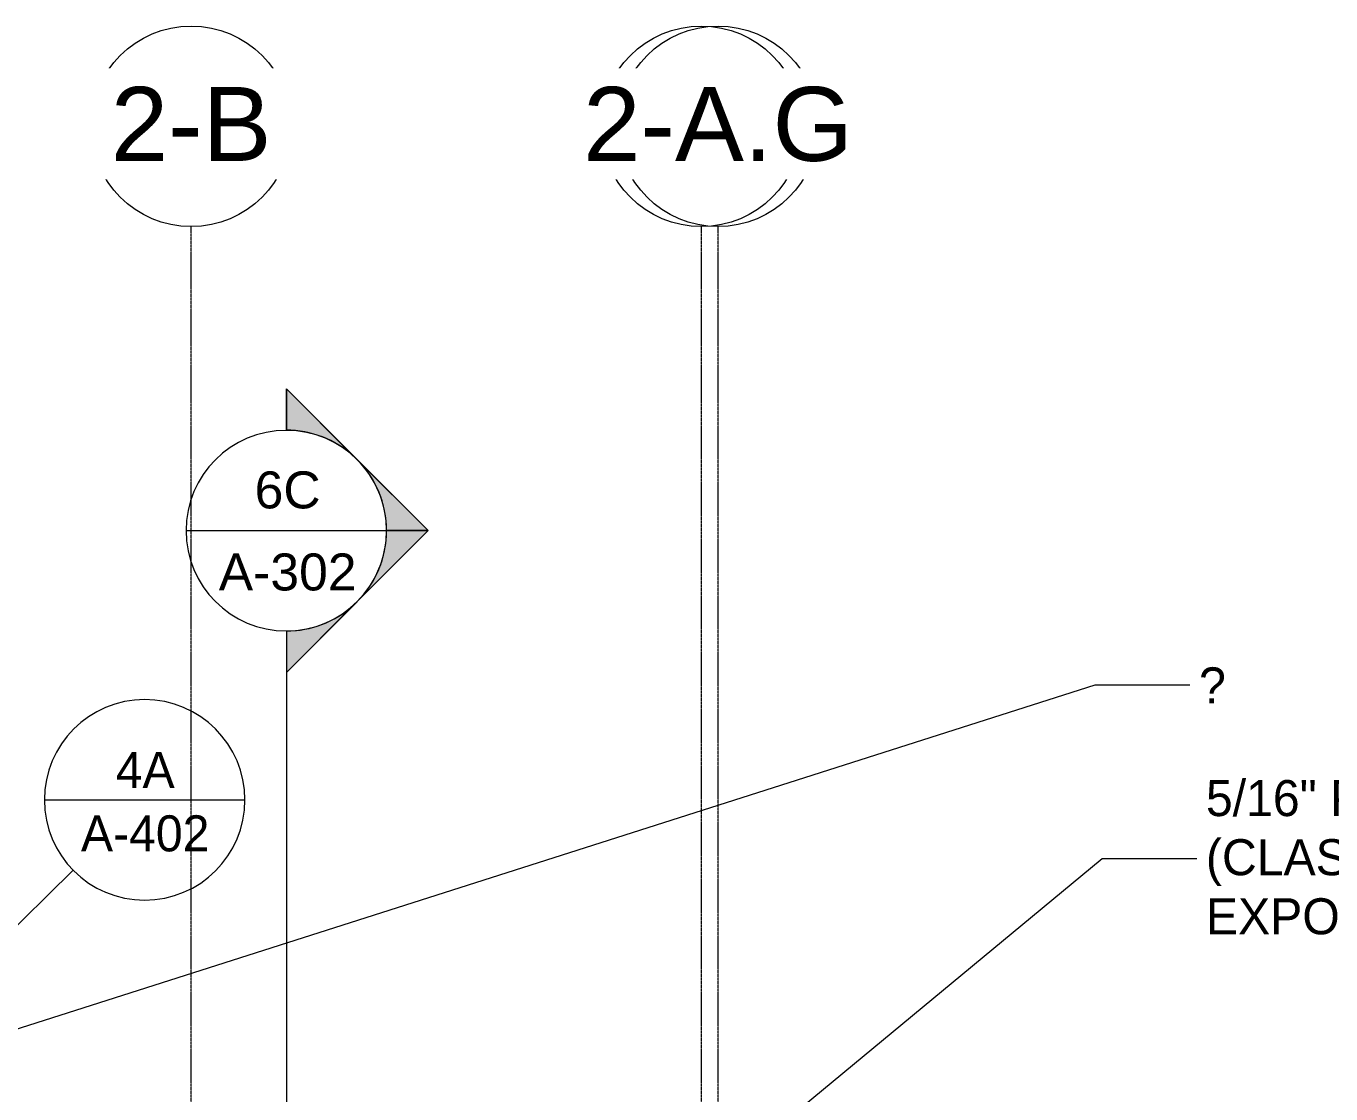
# Model space of a CAD drawing. Header units: inches. Extents: x 21386 to 98813, y -290 to 853.
# Drawn here: x 33155 to 33780, y 324 to 835 of the extents above; entities that cross this region are included whole.
import ezdxf

# ---------------------------------------------------------------- set-up
doc = ezdxf.new("R2010")
doc.units = ezdxf.units.IN
doc.header["$MEASUREMENT"] = 0
doc.linetypes.add('Grid Line 1_2_', pattern=[0.875, 0.5, -0.125, 0.125, -0.125])
for name, color, linetype, lineweight in [('A-ANNO-IDEN', 131, 'Continuous', 9), ('A-ANNO-SYMB', 150, 'Continuous', 9), ('G-ANNO-SYMB', 111, 'Continuous', 9), ('S-GRID', 1, 'Continuous', 9), ('S-GRID-IDEN', 1, 'Continuous', 9)]:
    doc.layers.add(name, color=color, linetype=linetype, lineweight=lineweight)
doc.styles.add('Arial_2', font='arial.ttf', dxfattribs={"height": 35.407186})
doc.styles.add('Arial_3', font='arial.ttf', dxfattribs={"height": 17.703593})
doc.styles.add('Century Gothic', font='GOTHIC.TTF', dxfattribs={"height": 17.245342})

# ---------------------------------------------------------------- blocks, each defined once
blk = doc.blocks.new('Section - Section Head - Filled-1526-Building Section - North_South looking East _ Fitness Center')
at = {"layer": 'G-ANNO-SYMB'}
h = blk.add_hatch(color=256, dxfattribs=at)
edge = h.paths.add_edge_path(flags=0)
edge.add_arc((22248.83, 593.16), 48.06, 47.9216, 90)
edge.add_line((22248.83, 641.22), (22248.83, 661.04))
edge.add_line((22248.83, 661.04), (22281.04, 628.83))
h = blk.add_hatch(color=256, dxfattribs=at)
edge = h.paths.add_edge_path(flags=0)
edge.add_line((22282.77, 627.1), (22316.72, 593.16))
edge.add_line((22316.72, 593.16), (22296.83, 593.16))
edge.add_arc((22248.83, 593.16), 48, 360, 405)
h = blk.add_hatch(color=256, dxfattribs=at)
edge = h.paths.add_edge_path(flags=0)
edge.add_arc((22248.83, 593.16), 48, 315, 360)
edge.add_line((22296.83, 593.16), (22316.72, 593.16))
edge.add_line((22316.72, 593.16), (22282.77, 559.22))
h = blk.add_hatch(color=256, dxfattribs=at)
edge = h.paths.add_edge_path(flags=0)
edge.add_line((22281.04, 557.48), (22248.83, 525.27))
edge.add_line((22248.83, 525.27), (22248.83, 545.09))
edge.add_arc((22248.83, 593.16), 48.06, 270, 312.0784)
for p, q in [((22316.72, 593.16), (22248.83, 661.04)), ((22248.83, 641.16), (22248.83, 661.04)), ((22281.04, 628.83), (22248.83, 661.04)), ((22248.83, 661.04), (22248.83, 641.22)), ((22316.72, 593.16), (22282.77, 627.1)), ((22316.72, 593.16), (22248.83, 525.27)), ((22282.77, 559.22), (22316.72, 593.16)), ((22296.83, 593.16), (22316.72, 593.16)), ((22316.72, 593.16), (22296.83, 593.16)), ((22248.83, 525.27), (22281.04, 557.48)), ((22248.83, 545.16), (22248.83, 525.27)), ((22248.83, 545.09), (22248.83, 525.27))]:
    blk.add_line(p, q, dxfattribs=at)
for radius, start, end in [(48, 90, 270), (48.06, 47.9216, 90), (48, 270, 90), (48, 360, 45), (48, 315, 360), (48.06, 270, 312.0784)]:
    blk.add_arc((22248.83, 593.16), radius, start, end, dxfattribs=at)
blk = doc.blocks.new('Grid - Grid Head - Circle-14747-Building Section - North_South looking East _ Fitness Center')
at = {"layer": 'S-GRID-IDEN'}
blk.add_circle((21143.8, 786.66), 48, dxfattribs=at)
blk = doc.blocks.new('Section - Callout Head-19020-Building Section - North_South looking East _ Fitness Center')
at = {"layer": 'A-ANNO-SYMB'}
blk.add_line((22472.78, 464.27), (22568.78, 464.27), dxfattribs=at)
for start, end in [(0, 180), (180, 360)]:
    blk.add_arc((22520.78, 464.27), 48, start, end, dxfattribs=at)

msp = doc.modelspace()

# ---------------------------------------------------------------- linework, layer by layer
at = {"layer": 'A-ANNO-IDEN', "color": 153}
for p, q in [((33101.44, 338.9), (33667.16, 519.32)), ((33667.16, 519.32), (33716.85, 519.32)), ((33405.2, 216.91), (33670.44, 436.21)), ((33670.44, 436.21), (33720.13, 436.21))]:
    msp.add_line(p, q, dxfattribs=at)
at = {"layer": 'A-ANNO-SYMB'}
msp.add_line((33131.08, 384.59), (33177.83, 430.6), dxfattribs=at)
at = {"layer": 'G-ANNO-SYMB'}
for p, q in [((33231.89, 593.16), (33327.89, 593.16)), ((33279.89, 545.16), (33279.89, -79.66))]:
    msp.add_line(p, q, dxfattribs=at)
at = {"layer": 'S-GRID', "linetype": 'Grid Line 1_2_'}
for p, q in [((33234.31, -273.16), (33234.31, 738.66)), ((33234.31, -273.16), (33234.31, 738.66)), ((33478.56, -273.16), (33478.56, 738.66)), ((33478.56, -273.16), (33478.56, 738.66)), ((33486.56, -273.16), (33486.56, 738.66)), ((33486.56, -273.16), (33486.56, 738.66))]:
    msp.add_line(p, q, dxfattribs=at)

# ---------------------------------------------------------------- block references
at = {"layer": 'A-ANNO-SYMB'}
msp.add_blockref('Section - Callout Head-19020-Building Section - North_South looking East _ Fitness Center', (10691.26, 0), dxfattribs=at)
at = {"layer": 'G-ANNO-SYMB'}
msp.add_blockref('Section - Section Head - Filled-1526-Building Section - North_South looking East _ Fitness Center', (11031.05, 0), dxfattribs=at)
at = {"layer": 'S-GRID-IDEN'}
for p in [(12090.51, 0), (12334.76, 0)]:
    msp.add_blockref('Grid - Grid Head - Circle-14747-Building Section - North_South looking East _ Fitness Center', p, dxfattribs=at)

# ---------------------------------------------------------------- texts
at = {"layer": 'A-ANNO-SYMB', "char_height": 17.245, "attachment_point": 2, "line_spacing_factor": 0.984117, "style": 'Century Gothic'}
for s, insert, width in [('4A', (33212.31, 487.26), 36.936), ('A-402', (33212.31, 456.87), 77.76)]:
    msp.add_mtext(s, dxfattribs=dict(at, insert=insert, width=width))
at = {"layer": 'G-ANNO-SYMB', "char_height": 17.704, "attachment_point": 2, "line_spacing_factor": 0.938532, "style": 'Arial_3'}
for s, insert, width in [('6C', (33280.5, 621.5), 37.584), ('A-302', (33280.5, 582.22), 78.624)]:
    msp.add_mtext(s, dxfattribs=dict(at, insert=insert, width=width))

# ---------------------------------------------------------------- next in the draw order: texts
at = {"layer": 'A-ANNO-IDEN', "attachment_point": 1, "line_spacing_factor": 0.984117, "style": 'Century Gothic', "bg_fill": 3, "box_fill_scale": 1.25, "bg_fill_color": 0, "bg_fill_transparency": 0}
for s, insert, char_height, width in [('?', (33716.85, 527.71), 17.25, 16.632), ('5/16" PHENOLIC RESIN PANELS\\P(CLASS A FLAME SPREAD) -\\PEXPOSED FASTENERS', (33720.13, 473.75), 17.2453, 407.16)]:
    msp.add_mtext(s, dxfattribs=dict(at, insert=insert, char_height=char_height, width=width))
at = {"layer": 'S-GRID-IDEN', "char_height": 35.407, "width": 85.104, "attachment_point": 2, "line_spacing_factor": 0.938532, "style": 'Arial_2', "bg_fill": 3, "box_fill_scale": 1.25, "bg_fill_color": 0, "bg_fill_transparency": 0}
for s, insert in [('3-2', (33234.3, 805.53)), ('3-1', (33478.55, 805.53))]:
    msp.add_mtext(s, dxfattribs=dict(at, insert=insert))

# ---------------------------------------------------------------- next in the draw order: block references
at = {"layer": 'S-GRID-IDEN'}
for p in [(12090.51, 0), (12342.76, 0)]:
    msp.add_blockref('Grid - Grid Head - Circle-14747-Building Section - North_South looking East _ Fitness Center', p, dxfattribs=at)

# ---------------------------------------------------------------- next in the draw order: texts
at = {"layer": 'S-GRID-IDEN', "char_height": 35.407, "attachment_point": 2, "line_spacing_factor": 0.938532, "style": 'Arial_2', "bg_fill": 3, "box_fill_scale": 1.25, "bg_fill_color": 0, "bg_fill_transparency": 0}
for s, insert, width in [('2-B', (33234.3, 805.53), 91.584), ('3-1.G', (33486.55, 805.53), 147.312)]:
    msp.add_mtext(s, dxfattribs=dict(at, insert=insert, width=width))

# ---------------------------------------------------------------- next in the draw order: block references
at = {"layer": 'S-GRID-IDEN'}
msp.add_blockref('Grid - Grid Head - Circle-14747-Building Section - North_South looking East _ Fitness Center', (12334.76, 0), dxfattribs=at)

# ---------------------------------------------------------------- next in the draw order: texts
at = {"layer": 'S-GRID-IDEN', "insert": (33478.55, 805.53), "char_height": 35.407, "width": 91.584, "attachment_point": 2, "line_spacing_factor": 0.938532, "style": 'Arial_2', "bg_fill": 3, "box_fill_scale": 1.25, "bg_fill_color": 0, "bg_fill_transparency": 0}
msp.add_mtext('2-A', dxfattribs=at)

# ---------------------------------------------------------------- next in the draw order: block references
at = {"layer": 'S-GRID-IDEN'}
msp.add_blockref('Grid - Grid Head - Circle-14747-Building Section - North_South looking East _ Fitness Center', (12342.76, 0), dxfattribs=at)

# ---------------------------------------------------------------- next in the draw order: texts
at = {"layer": 'S-GRID-IDEN', "insert": (33486.55, 805.53), "char_height": 35.407, "width": 153.792, "attachment_point": 2, "line_spacing_factor": 0.938532, "style": 'Arial_2', "bg_fill": 3, "box_fill_scale": 1.25, "bg_fill_color": 0, "bg_fill_transparency": 0}
msp.add_mtext('2-A.G', dxfattribs=at)

doc.saveas('drawing.dxf')
